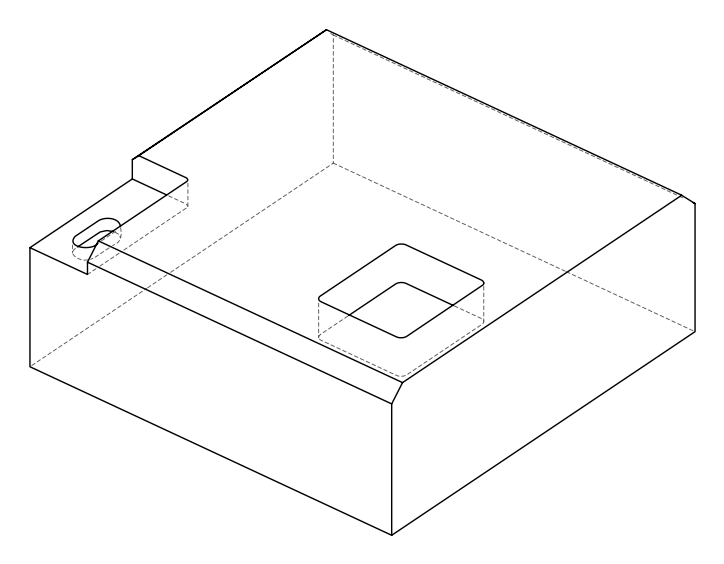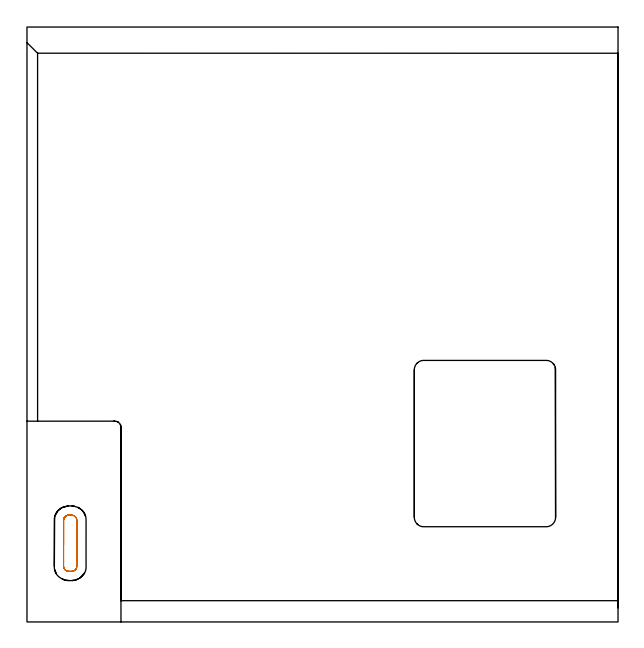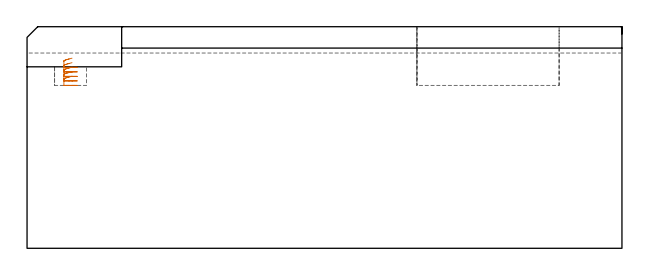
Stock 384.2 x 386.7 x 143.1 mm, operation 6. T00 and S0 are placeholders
(PLAN: 6 operations, 2 tool changes, 148.3 min)
(1 AREA_MILL | FG_CHAMFER_SURFACE | UGT0205_001 | 13.22 min | 31426 mm3)
(2 AREA_MILL_1 | FG_CHAMFER_SURFACE_1 | UGT0205_001 | 21.61 min | 55497 mm3)
(3 AREA_MILL_2 | FG_CHAMFER_SURFACE_2 | UGT0205_001 | 6.01 min | 5872 mm3)
(4 MILL_CORNER_NOTCH_RECTANGULAR | CORNER_NOTCH_RECTANGULAR | NXT0201_008 | Follow Part, ap 1.5, ae 75% | 76.9 min | 205675 mm3)
(5 MILL_RECTANGULAR_POCKET | POCKET_RECTANGULAR_STRAIGHT | NXT0201_011 | Follow Part, ap 3, ae 75% | 29.22 min | 374960 mm3)
(6 MILL_RECTANGULAR_POCKET_1 | POCKET_RECTANGULAR_STRAIGHT_1 | NXT0201_011 | Follow Part, ap 3, ae 75% | 1.33 min | 11099 mm3)
(TOOL UGT0205_001 | Chamfer Mill 20 x 3 x 45 deg. | D20 FL50 Z2)
(TOOL NXT0201_008 | ENDMILL 6mm [2P460-0600-NA 1630] | D6 FL26 Z6)
(TOOL NXT0201_011 | ENDMILL 12mm [2P460-1200-NA 1630] | D12 FL38 Z6)
(OP 6 MILL_RECTANGULAR_POCKET_1)
G17 G21 G94 G90
T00 M6
G54
G17 G0 G90 X29.039 Y69.4 S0 M3
G43 Z153.1 H1
Z122.777
G94 G1 X27.1 Z122.257 F250.
X26.918 Z122.209
X26.44 Y69.338 Z122.079
X25.976 Y69.208 Z121.95
X25.535 Y69.011 Z121.821
X25.128 Y68.752 Z121.692
X24.763 Y68.437 Z121.562
X24.448 Y68.072 Z121.433
X24.189 Y67.665 Z121.304
X23.992 Y67.224 Z121.175
X23.862 Y66.76 Z121.045
X23.8 Y66.282 Z120.916
Y66.1 Z120.867
Y51.15 Z116.862
Y36.2 F500.
G3 X27.1 Y32.9 R3.3
G1 X29.1
G3 X32.4 Y36.2 R3.3
G1 Y66.1
G3 X29.1 Y69.4 R3.3
G1 X27.1
G3 X23.8 Y66.1 R3.3
G1 Y51.15
Y50.15
G0 X29.039 Y69.4 Z119.862
G1 X27.1 Z119.342 F250.
X26.918 Z119.293
X26.44 Y69.338 Z119.164
X25.976 Y69.208 Z119.035
X25.535 Y69.011 Z118.905
X25.128 Y68.752 Z118.776
X24.763 Y68.437 Z118.647
X24.448 Y68.072 Z118.518
X24.189 Y67.665 Z118.388
X23.992 Y67.224 Z118.259
X23.862 Y66.76 Z118.13
X23.8 Y66.282 Z118.001
Y66.1 Z117.952
Y51.15 Z113.946
Y36.2 F500.
G3 X27.1 Y32.9 R3.3
G1 X29.1
G3 X32.4 Y36.2 R3.3
G1 Y66.1
G3 X29.1 Y69.4 R3.3
G1 X27.1
G3 X23.8 Y66.1 R3.3
G1 Y51.15
Y50.15
G0 X29.039 Y69.4 Z116.946
G1 X27.1 Z116.426 F250.
X26.918 Z116.378
X26.44 Y69.338 Z116.249
X25.976 Y69.208 Z116.119
X25.535 Y69.011 Z115.99
X25.128 Y68.752 Z115.861
X24.763 Y68.437 Z115.732
X24.448 Y68.072 Z115.602
X24.189 Y67.665 Z115.473
X23.992 Y67.224 Z115.344
X23.862 Y66.76 Z115.215
X23.8 Y66.282 Z115.085
Y66.1 Z115.037
Y51.15 Z111.031
Y36.2 F500.
G3 X27.1 Y32.9 R3.3
G1 X29.1
G3 X32.4 Y36.2 R3.3
G1 Y66.1
G3 X29.1 Y69.4 R3.3
G1 X27.1
G3 X23.8 Y66.1 R3.3
G1 Y51.15
Y50.15
G0 X29.039 Y69.4 Z114.031
G1 X27.1 Z113.511 F250.
X26.918 Z113.462
X26.44 Y69.338 Z113.333
X25.976 Y69.208 Z113.204
X25.535 Y69.011 Z113.075
X25.128 Y68.752 Z112.945
X24.763 Y68.437 Z112.816
X24.448 Y68.072 Z112.687
X24.189 Y67.665 Z112.558
X23.992 Y67.224 Z112.428
X23.862 Y66.76 Z112.299
X23.8 Y66.282 Z112.17
Y66.1 Z112.121
Y51.15 Z108.115
Y36.2 F500.
G3 X27.1 Y32.9 R3.3
G1 X29.1
G3 X32.4 Y36.2 R3.3
G1 Y66.1
G3 X29.1 Y69.4 R3.3
G1 X27.1
G3 X23.8 Y66.1 R3.3
G1 Y51.15
Y50.15
G0 X29.039 Y69.4 Z111.115
G1 X27.1 Z110.596 F250.
X26.918 Z110.547
X26.44 Y69.338 Z110.418
X25.976 Y69.208 Z110.289
X25.535 Y69.011 Z110.159
X25.128 Y68.752 Z110.03
X24.763 Y68.437 Z109.901
X24.448 Y68.072 Z109.772
X24.189 Y67.665 Z109.642
X23.992 Y67.224 Z109.513
X23.862 Y66.76 Z109.384
X23.8 Y66.282 Z109.255
Y66.1 Z109.206
Y51.15 Z105.2
Y36.2 F500.
G3 X27.1 Y32.9 R3.3
G1 X29.1
G3 X32.4 Y36.2 R3.3
G1 Y66.1
G3 X29.1 Y69.4 R3.3
G1 X27.1
G3 X23.8 Y66.1 R3.3
G1 Y51.15
Y50.15
G0 Z153.1
M5
M2
